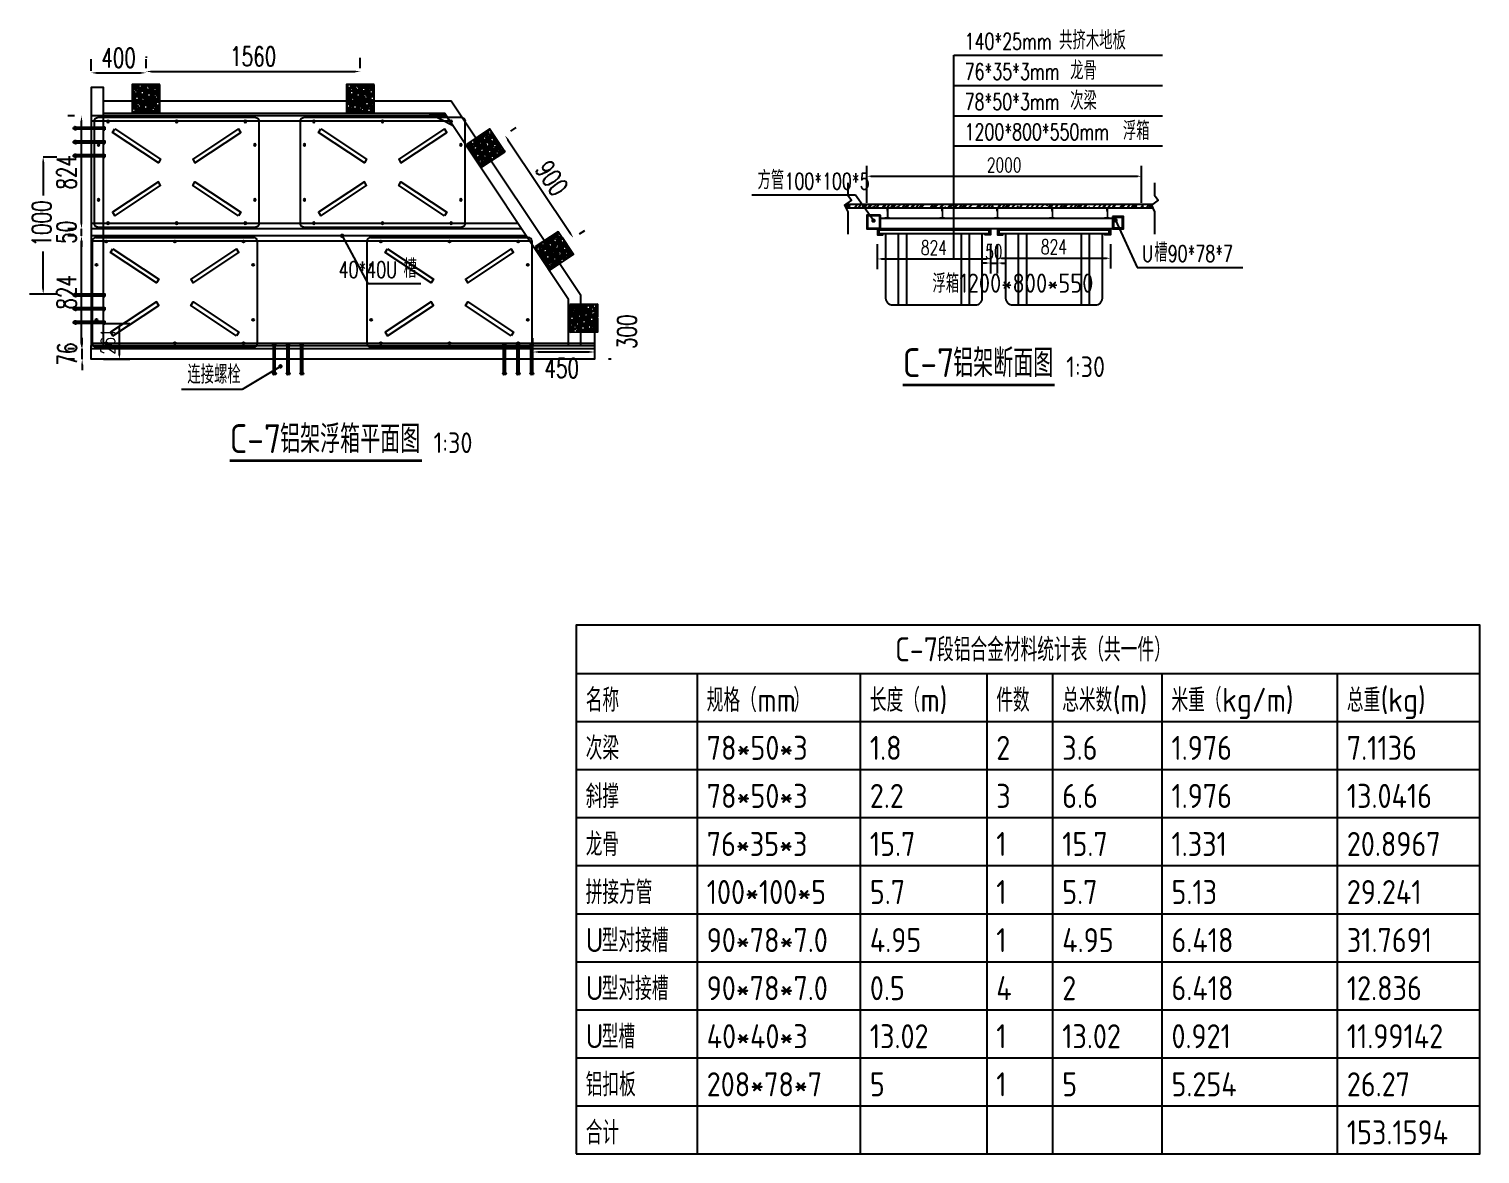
# Model space of a CAD drawing. Extents: x -89702 to 926017, y -610001 to -56924.
# Drawn here: x 43207 to 53773, y -532693 to -524501 of the extents above; entities that cross this region are included whole.
import ezdxf

# ---------------------------------------------------------------- set-up
doc = ezdxf.new("R2010")
doc.units = 0
doc.header["$LTSCALE"] = 10
doc.header["$MEASUREMENT"] = 0
for name, color, linetype in [('BJ02', 2, 'Continuous'), ('DIM_LEAD', 3, 'Continuous'), ('DIM_SYMB', 3, 'Continuous'), ('PUB_TAB', 7, 'Continuous'), ('PUB_TEXT', 7, 'Continuous'), ('W-FLOAT_BOWL浮筒', 253, 'Continuous'), ('W-STEEL_FRAME钢架', 3, 'Continuous'), ('W-STEEL_KEEL钢龙骨', 5, 'Continuous'), ('W-WOOD_FLOOR木地板', 30, 'Continuous'), ('浮箱U槽', 5, 'Continuous'), ('结构', 1, 'Continuous'), ('螺栓孔位', 2, 'Continuous'), ('铝合金', 7, 'Continuous')]:
    doc.layers.add(name, color=color, linetype=linetype)
doc.styles.add('_TCH_DIM', font='SIMPLEX', dxfattribs={"bigfont": 'GBCBIG'})
doc.styles.get("Standard").update_dxf_attribs({"font": 'gbenor.shx', "bigfont": 'gbcbig.shx'})
doc.styles.add('STANDARD_T3', font='simplex.shx', dxfattribs={"width": 0.7, "bigfont": 'gbcbig.shx'})
doc.dimstyles.new('W&&30', dxfattribs={"dimtxt": 105, "dimasz": 30, "dimexe": 75, "dimexo": 90, "dimgap": 30, "dimtad": 1, "dimdec": 0, "dimzin": 0, "dimdsep": 46, "dimtxsty": 'STANDARD_T3', "dimcen": 0.09, "dimclrd": 1, "dimclre": 1, "dimclrt": 7, "dimazin": 2, "dimtfac": 1, "dimtdec": 0, "dimtix": 1, "dimtmove": 2, "dimatfit": 3, "dimfxl": 0, "dimtolj": 1, "dimtzin": 0, "dimarcsym": 0})
doc.dimstyles.new('W&&40', dxfattribs={"dimtxt": 140, "dimasz": 40, "dimexe": 100, "dimexo": 120, "dimgap": 40, "dimtad": 1, "dimdec": 0, "dimzin": 0, "dimdsep": 46, "dimtxsty": 'STANDARD_T3', "dimcen": 0.09, "dimclrd": 1, "dimclre": 1, "dimclrt": 7, "dimazin": 2, "dimtfac": 1, "dimtdec": 0, "dimtix": 1, "dimtmove": 2, "dimatfit": 3, "dimfxl": 0, "dimtolj": 1, "dimtzin": 0, "dimarcsym": 0})

# ---------------------------------------------------------------- blocks, each defined once
blk = doc.blocks.new('$matou$00000145')
at = {"layer": 'W-FLOAT_BOWL浮筒'}
for p, q in [((-600, -375), (-600, 375)), ((-575, 400), (575, 400)), ((600, 375), (600, -375)), ((575, -400), (-575, -400))]:
    blk.add_line(p, q, dxfattribs=at)
at = {"layer": 'W-FLOAT_BOWL浮筒', "color": 3}
for p, q in [((-507, 370), (-493, 370)), ((-500, 377), (-500, 363)), ((-7, 370), (7, 370)), ((0, 377), (0, 363)), ((493, 370), (507, 370)), ((500, 377), (500, 363)), ((-577, 200), (-563, 200)), ((-570, 207), (-570, 193)), ((563, 200), (577, 200)), ((570, 207), (570, 193)), ((-577, -200), (-563, -200)), ((-570, -193), (-570, -207)), ((563, -200), (577, -200)), ((570, -193), (570, -207)), ((-507, -370), (-493, -370)), ((-500, -377), (-500, -363)), ((-7, -370), (7, -370)), ((0, -377), (0, -363)), ((493, -370), (507, -370)), ((500, -377), (500, -363))]:
    blk.add_line(p, q, dxfattribs=at)
at = {"layer": 'W-FLOAT_BOWL浮筒', "ltscale": 100}
for points in [[(-450, 316), (-117, 95), (-133, 70), (-467, 291)], [(450, 316), (117, 95), (133, 70), (467, 291)], [(-450, -316), (-117, -95), (-133, -70), (-467, -291)], [(450, -316), (117, -95), (133, -70), (467, -291)]]:
    blk.add_lwpolyline(points, close=True, dxfattribs=at)
at = {"layer": 'W-FLOAT_BOWL浮筒'}
for centre in [(-500, 370), (0, 370), (500, 370), (-570, 200), (570, 200), (-570, -200), (570, -200), (-500, -370), (0, -370), (500, -370)]:
    blk.add_circle(centre, 7, dxfattribs=at)
for centre, start, end in [((-575, 375), 90, 180), ((575, 375), 0, 90), ((-575, -375), 180, 270), ((575, -375), 270, 0)]:
    blk.add_arc(centre, 25, start, end, dxfattribs=at)
blk = doc.blocks.new('浮箱')
at = {"layer": 'W-FLOAT_BOWL浮筒', "rotation": 270}
blk.add_blockref('$matou$00000145', (0, 0), dxfattribs=at)
blk = doc.blocks.new('*U136')
at = {"layer": 'W-FLOAT_BOWL浮筒'}
blk.add_blockref('浮箱', (0, 0), dxfattribs=at)
blk = doc.blocks.new('*U137')
at = {"layer": 'W-FLOAT_BOWL浮筒', "color": 0, "linetype": 'ByBlock', "lineweight": -2, "transparency": 16777216}
for p in [(0, 2000), (0, 0)]:
    blk.add_blockref('*U136', p, dxfattribs=at)
blk = doc.blocks.new('*U138')
at = {"layer": 'W-FLOAT_BOWL浮筒'}
blk.add_blockref('浮箱', (0, 0), dxfattribs=at)
blk = doc.blocks.new('*U139')
at = {"layer": 'W-FLOAT_BOWL浮筒', "color": 0, "linetype": 'ByBlock', "lineweight": -2, "transparency": 16777216}
for p in [(0, 1500), (0, 0)]:
    blk.add_blockref('*U138', p, dxfattribs=at)
blk = doc.blocks.new('01')
h = blk.add_hatch()
h.set_pattern_fill('HOUND', color=77, scale=5)
h.set_pattern_definition([(0, (0, 0), (31.75, 7.9375), [127, -63.5]), (90, (0, 0), (-7.9375, -31.75), [127, -63.5])])
h.paths.add_polyline_path([(50227, 12928), (50227, 12728), (50427, 12728), (50427, 12928)])
h.paths.add_polyline_path([(50382, 12893, -1), (50402, 12893, -1)], flags=16)
h.paths.add_polyline_path([(50252, 12893, -1), (50272, 12893, -1)], flags=16)
h.paths.add_polyline_path([(50402, 12763, -1), (50382, 12763, -1)], flags=16)
h.paths.add_polyline_path([(50272, 12763, -1), (50252, 12763, -1)], flags=16)
at = {"color": 251}
blk.add_lwpolyline([(50227, 12928), (50427, 12928), (50427, 12728), (50227, 12728)], close=True, dxfattribs=at)
at = {"color": 6}
for centre in [(50262, 12893), (50392, 12893), (50262, 12763), (50392, 12763)]:
    blk.add_circle(centre, 10, dxfattribs=at)
blk = doc.blocks.new('*D370')
at = {"layer": 'Defpoints', "color": 0, "transparency": 16777216}
for p in [(43594, -526830), (43659, -526830), (43659, -526906)]:
    blk.add_point(p, dxfattribs=at)
at = {"layer": '浮箱U槽', "color": 1, "lineweight": -2, "transparency": 16777216}
for p, q in [((43594, -526790), (43594, -526750)), ((43539, -526830), (43494, -526830)), ((43539, -526906), (43494, -526906)), ((43594, -526906), (43594, -526830)), ((43594, -526946), (43594, -526986))]:
    blk.add_line(p, q, dxfattribs=at)
at = {"layer": '浮箱U槽', "color": 1, "transparency": 16777216}
for points in [[(43587, -526790), (43600, -526790), (43594, -526830)], [(43587, -526946), (43600, -526946), (43594, -526906)]]:
    blk.add_solid(points, dxfattribs=at)
at = {"layer": '浮箱U槽', "color": 7, "transparency": 16777216, "insert": (43484, -526868), "char_height": 140, "attachment_point": 5, "rotation": 90, "style": 'STANDARD_T3'}
blk.add_mtext('\\A1;76', dxfattribs=at)
blk = doc.blocks.new('*D371')
at = {"layer": 'Defpoints', "color": 0, "transparency": 16777216}
for p in [(43589, -526006), (43659, -526006), (43659, -526830)]:
    blk.add_point(p, dxfattribs=at)
at = {"layer": '浮箱U槽', "color": 1, "lineweight": -2, "transparency": 16777216}
for p, q in [((43539, -526006), (43489, -526006)), ((43589, -526790), (43589, -526046)), ((43539, -526830), (43489, -526830))]:
    blk.add_line(p, q, dxfattribs=at)
at = {"layer": '浮箱U槽', "color": 1, "transparency": 16777216}
for points in [[(43582, -526046), (43595, -526046), (43589, -526006)], [(43582, -526790), (43595, -526790), (43589, -526830)]]:
    blk.add_solid(points, dxfattribs=at)
at = {"layer": '浮箱U槽', "color": 7, "transparency": 16777216, "insert": (43479, -526418), "char_height": 140, "attachment_point": 5, "rotation": 90, "style": 'STANDARD_T3'}
blk.add_mtext('\\A1;824', dxfattribs=at)
blk = doc.blocks.new('*D372')
at = {"layer": 'Defpoints', "color": 0, "transparency": 16777216}
for p in [(43589, -525956), (43659, -525956), (43659, -526006)]:
    blk.add_point(p, dxfattribs=at)
at = {"layer": '浮箱U槽', "color": 1, "lineweight": -2, "transparency": 16777216}
for p, q in [((43539, -525956), (43489, -525956)), ((43589, -525916), (43589, -525876)), ((43589, -526006), (43589, -525956)), ((43539, -526006), (43489, -526006)), ((43589, -526046), (43589, -526086))]:
    blk.add_line(p, q, dxfattribs=at)
at = {"layer": '浮箱U槽', "color": 1, "transparency": 16777216}
for points in [[(43582, -525916), (43595, -525916), (43589, -525956)], [(43582, -526046), (43595, -526046), (43589, -526006)]]:
    blk.add_solid(points, dxfattribs=at)
at = {"layer": '浮箱U槽', "color": 7, "transparency": 16777216, "insert": (43479, -525981), "char_height": 140, "attachment_point": 5, "rotation": 90, "style": 'STANDARD_T3'}
blk.add_mtext('\\A1;50', dxfattribs=at)
blk = doc.blocks.new('*D373')
at = {"layer": 'Defpoints', "color": 0, "transparency": 16777216}
for p in [(43589, -525132), (43659, -525132), (43659, -525956)]:
    blk.add_point(p, dxfattribs=at)
at = {"layer": '浮箱U槽', "color": 1, "lineweight": -2, "transparency": 16777216}
for p, q in [((43539, -525132), (43489, -525132)), ((43589, -525916), (43589, -525172)), ((43539, -525956), (43489, -525956))]:
    blk.add_line(p, q, dxfattribs=at)
at = {"layer": '浮箱U槽', "color": 1, "transparency": 16777216}
for points in [[(43582, -525172), (43595, -525172), (43589, -525132)], [(43582, -525916), (43595, -525916), (43589, -525956)]]:
    blk.add_solid(points, dxfattribs=at)
at = {"layer": '浮箱U槽', "color": 7, "transparency": 16777216, "insert": (43479, -525544), "char_height": 140, "attachment_point": 5, "rotation": 90, "style": 'STANDARD_T3'}
blk.add_mtext('\\A1;824', dxfattribs=at)
blk = doc.blocks.new('*D374')
at = {"layer": 'Defpoints', "color": 0, "transparency": 16777216}
for p in [(44059, -524820), (44059, -524906), (43659, -524926)]:
    blk.add_point(p, dxfattribs=at)
at = {"layer": '浮箱U槽', "color": 1, "lineweight": -2, "transparency": 16777216}
for p, q in [((43659, -524806), (43659, -524720)), ((44059, -524786), (44059, -524720)), ((43699, -524820), (44019, -524820))]:
    blk.add_line(p, q, dxfattribs=at)
at = {"layer": '浮箱U槽', "color": 1, "transparency": 16777216}
for points in [[(43699, -524814), (43699, -524827), (43659, -524820)], [(44019, -524814), (44019, -524827), (44059, -524820)]]:
    blk.add_solid(points, dxfattribs=at)
at = {"layer": '浮箱U槽', "color": 7, "transparency": 16777216, "insert": (43859, -524710), "char_height": 140, "attachment_point": 5, "style": 'STANDARD_T3'}
blk.add_mtext('\\A1;400', dxfattribs=at)
blk = doc.blocks.new('*D375')
at = {"layer": 'Defpoints', "color": 0, "transparency": 16777216}
for p in [(44059, -524820), (45619, -524810), (45619, -524906)]:
    blk.add_point(p, dxfattribs=at)
at = {"layer": '浮箱U槽', "color": 1, "lineweight": -2, "transparency": 16777216}
for p, q in [((44059, -524700), (44059, -524710)), ((45619, -524786), (45619, -524710)), ((44099, -524810), (45579, -524810))]:
    blk.add_line(p, q, dxfattribs=at)
at = {"layer": '浮箱U槽', "color": 1, "transparency": 16777216}
for points in [[(44099, -524804), (44099, -524817), (44059, -524810)], [(45579, -524804), (45579, -524817), (45619, -524810)]]:
    blk.add_solid(points, dxfattribs=at)
at = {"layer": '浮箱U槽', "color": 7, "transparency": 16777216, "insert": (44839, -524700), "char_height": 140, "attachment_point": 5, "style": 'STANDARD_T3'}
blk.add_mtext('\\A1;1560', dxfattribs=at)
blk = doc.blocks.new('*D376')
at = {"layer": 'Defpoints', "color": 0, "transparency": 16777216}
for p in [(46616, -525311), (47115, -526060), (47171, -526023)]:
    blk.add_point(p, dxfattribs=at)
at = {"layer": '浮箱U槽', "color": 1, "lineweight": -2, "transparency": 16777216}
for p, q in [((46716, -525245), (46755, -525219)), ((46694, -525307), (47149, -525989)), ((47215, -525993), (47254, -525967))]:
    blk.add_line(p, q, dxfattribs=at)
at = {"layer": '浮箱U槽', "color": 1, "transparency": 16777216}
for points in [[(46700, -525304), (46689, -525311), (46672, -525274)], [(47154, -525986), (47143, -525993), (47171, -526023)]]:
    blk.add_solid(points, dxfattribs=at)
at = {"layer": '浮箱U槽', "color": 7, "transparency": 16777216, "insert": (47013, -525587), "char_height": 140, "attachment_point": 5, "rotation": 303.688, "style": 'STANDARD_T3'}
blk.add_mtext('\\A1;900', dxfattribs=at)
blk = doc.blocks.new('*D377')
at = {"layer": 'Defpoints', "color": 0, "transparency": 16777216}
for p in [(47326, -526606), (47347, -526606), (47325, -526906)]:
    blk.add_point(p, dxfattribs=at)
at = {"layer": '浮箱U槽', "color": 1, "lineweight": -2, "transparency": 16777216}
for p, q in [((47227, -526606), (47226, -526606)), ((47326, -526866), (47326, -526646)), ((47445, -526906), (47426, -526906))]:
    blk.add_line(p, q, dxfattribs=at)
at = {"layer": '浮箱U槽', "color": 1, "transparency": 16777216}
for points in [[(47319, -526646), (47332, -526646), (47326, -526606)], [(47319, -526866), (47332, -526866), (47326, -526906)]]:
    blk.add_solid(points, dxfattribs=at)
at = {"layer": '浮箱U槽', "color": 7, "transparency": 16777216, "insert": (47561, -526705), "char_height": 140, "attachment_point": 5, "rotation": 90, "style": 'STANDARD_T3'}
blk.add_mtext('\\A1;300', dxfattribs=at)
blk = doc.blocks.new('1')
at = {"color": 1}
for p, q in [((-1521936, 1214346), (-1521934, 1214347)), ((-1521919, 1214347), (-1521916, 1214346))]:
    blk.add_line(p, q, dxfattribs=at)
at = {"lineweight": -3}
for p, q in [((-1521936, 1214341), (-1521936, 1214346)), ((-1521936, 1214346), (-1521916, 1214346)), ((-1521934, 1214347), (-1521932, 1214347)), ((-1521933, 1214352), (-1521931, 1214355)), ((-1521933, 1214136), (-1521933, 1214352)), ((-1521919, 1214352), (-1521933, 1214352)), ((-1521932, 1214347), (-1521919, 1214347)), ((-1521932, 1214346), (-1521932, 1214341)), ((-1521921, 1214355), (-1521931, 1214355)), ((-1521919, 1214352), (-1521921, 1214355)), ((-1521919, 1214347), (-1521921, 1214347)), ((-1521921, 1214346), (-1521921, 1214341)), ((-1521919, 1214136), (-1521919, 1214352)), ((-1521916, 1214341), (-1521916, 1214346)), ((-1521938, 1214338), (-1521935, 1214338)), ((-1521938, 1214336), (-1521931, 1214336)), ((-1521938, 1214336), (-1521914, 1214336)), ((-1521935, 1214341), (-1521936, 1214341)), ((-1521917, 1214341), (-1521916, 1214341)), ((-1521914, 1214338), (-1521917, 1214338)), ((-1521938, 1214136), (-1521931, 1214136)), ((-1521938, 1214136), (-1521914, 1214136)), ((-1521938, 1214134), (-1521935, 1214134)), ((-1521914, 1214134), (-1521917, 1214134)), ((-1521935, 1214131), (-1521936, 1214131)), ((-1521936, 1214131), (-1521936, 1214126)), ((-1521936, 1214126), (-1521916, 1214126)), ((-1521934, 1214125), (-1521932, 1214125)), ((-1521932, 1214126), (-1521932, 1214131)), ((-1521932, 1214125), (-1521919, 1214125)), ((-1521921, 1214126), (-1521921, 1214131)), ((-1521919, 1214125), (-1521921, 1214125)), ((-1521917, 1214131), (-1521916, 1214131)), ((-1521916, 1214131), (-1521916, 1214126))]:
    blk.add_line(p, q, dxfattribs=at)
at = {"color": 6, "lineweight": -3}
for p, q in [((-1521931, 1214136), (-1521931, 1214355)), ((-1521921, 1214136), (-1521921, 1214355))]:
    blk.add_line(p, q, dxfattribs=at)
at = {"lineweight": -3}
for points in [[(-1521933, 1214336), (-1521938, 1214336), (-1521938, 1214338), (-1521914, 1214338), (-1521914, 1214336), (-1521919, 1214336)], [(-1521935, 1214338), (-1521935, 1214341), (-1521917, 1214341), (-1521917, 1214338)], [(-1521933, 1214136), (-1521938, 1214136), (-1521938, 1214134), (-1521914, 1214134), (-1521914, 1214136), (-1521919, 1214136)], [(-1521935, 1214134), (-1521935, 1214131), (-1521917, 1214131), (-1521917, 1214134)]]:
    blk.add_lwpolyline(points, dxfattribs=at)
for centre, radius, start, end in [((-1521934, 1214129), 3.22, 223.6028, 316.3972), ((-1521926, 1214140), 14.7, 248.7607, 291.2393), ((-1521919, 1214129), 3.22, 223.6028, 316.3972)]:
    blk.add_arc(centre, radius, start, end, dxfattribs=at)
blk = doc.blocks.new('螺栓孔位')
at = {"layer": '螺栓孔位', "color": 1, "rotation": 270}
for p in [(-1214244, -1521833), (-1214244, -1521933), (-1214244, -1522033)]:
    blk.add_blockref('1', p, dxfattribs=at)
blk = doc.blocks.new('*D384')
at = {"layer": 'Defpoints', "color": 0, "transparency": 16777216}
for p in [(46875, -526853), (46875, -526906), (47326, -526906)]:
    blk.add_point(p, dxfattribs=at)
at = {"layer": '浮箱U槽', "color": 1, "lineweight": -2, "transparency": 16777216}
for p, q in [((46875, -526786), (46875, -526753)), ((47326, -526786), (47326, -526753)), ((47286, -526853), (46915, -526853))]:
    blk.add_line(p, q, dxfattribs=at)
at = {"layer": '浮箱U槽', "color": 1, "transparency": 16777216}
for points in [[(46915, -526846), (46915, -526859), (46875, -526853)], [(47286, -526846), (47286, -526859), (47326, -526853)]]:
    blk.add_solid(points, dxfattribs=at)
at = {"layer": '浮箱U槽', "color": 7, "transparency": 16777216, "insert": (47086, -526970), "char_height": 140, "attachment_point": 5, "style": 'STANDARD_T3'}
blk.add_mtext('\\A1;450', dxfattribs=at)
blk = doc.blocks.new('*D398')
at = {"layer": 'Defpoints', "color": 0, "transparency": 16777216}
for p in [(43310, -525431), (43310, -525431), (43648, -526431)]:
    blk.add_point(p, dxfattribs=at)
at = {"layer": '浮箱U槽', "color": 1, "lineweight": -2, "transparency": 16777216}
for p, q in [((43310, -525431), (43410, -525431)), ((43310, -525471), (43310, -525714)), ((43310, -526391), (43310, -526120)), ((43410, -526431), (43210, -526431))]:
    blk.add_line(p, q, dxfattribs=at)
at = {"layer": '浮箱U槽', "color": 1, "transparency": 16777216}
for points in [[(43303, -525471), (43317, -525471), (43310, -525431)], [(43303, -526391), (43317, -526391), (43310, -526431)]]:
    blk.add_solid(points, dxfattribs=at)
at = {"layer": '浮箱U槽', "color": 7, "transparency": 16777216, "insert": (43299, -525917), "char_height": 140, "attachment_point": 5, "rotation": 90, "style": 'STANDARD_T3'}
blk.add_mtext('\\A1;1000', dxfattribs=at)
blk = doc.blocks.new('*D399')
at = {"layer": 'Defpoints', "color": 0, "transparency": 16777216}
for p in [(43659, -526645), (43865, -526645), (43659, -526906)]:
    blk.add_point(p, dxfattribs=at)
at = {"layer": '浮箱U槽', "color": 1, "lineweight": -2, "transparency": 16777216}
for p, q in [((43749, -526645), (43940, -526645)), ((43865, -526876), (43865, -526675)), ((43749, -526906), (43940, -526906))]:
    blk.add_line(p, q, dxfattribs=at)
at = {"layer": '浮箱U槽', "color": 1, "transparency": 16777216}
for points in [[(43860, -526675), (43870, -526675), (43865, -526645)], [(43860, -526876), (43870, -526876), (43865, -526906)]]:
    blk.add_solid(points, dxfattribs=at)
at = {"layer": '浮箱U槽', "color": 7, "transparency": 16777216, "insert": (43782, -526776), "char_height": 105, "attachment_point": 5, "rotation": 90, "style": 'STANDARD_T3'}
blk.add_mtext('\\A1;261', dxfattribs=at)
blk = doc.blocks.new('*D771')
at = {"layer": 'Defpoints', "color": 0, "transparency": 16777216}
for p in [(49384, -525978), (50208, -525978), (50208, -526175)]:
    blk.add_point(p, dxfattribs=at)
at = {"layer": 'W-STEEL_FRAME钢架', "color": 1, "lineweight": -2, "transparency": 16777216}
for p, q in [((49384, -526068), (49384, -526250)), ((50208, -526068), (50208, -526250)), ((49414, -526175), (50178, -526175))]:
    blk.add_line(p, q, dxfattribs=at)
at = {"layer": 'W-STEEL_FRAME钢架', "color": 1, "transparency": 16777216}
for points in [[(49414, -526170), (49414, -526180), (49384, -526175)], [(50178, -526170), (50178, -526180), (50208, -526175)]]:
    blk.add_solid(points, dxfattribs=at)
at = {"layer": 'W-STEEL_FRAME钢架', "color": 7, "transparency": 16777216, "insert": (49796, -526093), "char_height": 105, "attachment_point": 5, "style": 'STANDARD_T3'}
blk.add_mtext('\\A1;824', dxfattribs=at)
blk = doc.blocks.new('*D772')
at = {"layer": 'Defpoints', "color": 0, "transparency": 16777216}
for p in [(50258, -525978), (51082, -525978), (51082, -526170)]:
    blk.add_point(p, dxfattribs=at)
at = {"layer": 'W-STEEL_FRAME钢架', "color": 1, "lineweight": -2, "transparency": 16777216}
for p, q in [((50258, -526068), (50258, -526245)), ((51082, -526068), (51082, -526245)), ((50288, -526170), (51052, -526170))]:
    blk.add_line(p, q, dxfattribs=at)
at = {"layer": 'W-STEEL_FRAME钢架', "color": 1, "transparency": 16777216}
for points in [[(50288, -526165), (50288, -526175), (50258, -526170)], [(51052, -526165), (51052, -526175), (51082, -526170)]]:
    blk.add_solid(points, dxfattribs=at)
at = {"layer": 'W-STEEL_FRAME钢架', "color": 7, "transparency": 16777216, "insert": (50670, -526087), "char_height": 105, "attachment_point": 5, "style": 'STANDARD_T3'}
blk.add_mtext('\\A1;824', dxfattribs=at)
blk = doc.blocks.new('*D773')
at = {"layer": 'Defpoints', "color": 0, "transparency": 16777216}
for p in [(51308, -525573), (49308, -525856), (51308, -525856)]:
    blk.add_point(p, dxfattribs=at)
at = {"layer": 'W-STEEL_FRAME钢架', "color": 1, "lineweight": -2, "transparency": 16777216}
for p, q in [((49308, -525766), (49308, -525498)), ((51308, -525766), (51308, -525498)), ((49338, -525573), (51278, -525573))]:
    blk.add_line(p, q, dxfattribs=at)
at = {"layer": 'W-STEEL_FRAME钢架', "color": 1, "transparency": 16777216}
for points in [[(49338, -525568), (49338, -525578), (49308, -525573)], [(51278, -525568), (51278, -525578), (51308, -525573)]]:
    blk.add_solid(points, dxfattribs=at)
at = {"layer": 'W-STEEL_FRAME钢架', "color": 7, "transparency": 16777216, "insert": (50308, -525491), "char_height": 105, "attachment_point": 5, "style": 'STANDARD_T3'}
blk.add_mtext('\\A1;2000', dxfattribs=at)
blk = doc.blocks.new('*D774')
at = {"layer": 'Defpoints', "color": 0, "transparency": 16777216}
for p in [(50208, -525999), (50258, -525999), (50258, -526205)]:
    blk.add_point(p, dxfattribs=at)
at = {"layer": 'W-STEEL_FRAME钢架', "color": 1, "lineweight": -2, "transparency": 16777216}
for p, q in [((50208, -526089), (50208, -526280)), ((50258, -526089), (50258, -526280)), ((50178, -526205), (50148, -526205)), ((50208, -526205), (50258, -526205)), ((50288, -526205), (50318, -526205))]:
    blk.add_line(p, q, dxfattribs=at)
at = {"layer": 'W-STEEL_FRAME钢架', "color": 1, "transparency": 16777216}
for points in [[(50178, -526200), (50178, -526210), (50208, -526205)], [(50288, -526200), (50288, -526210), (50258, -526205)]]:
    blk.add_solid(points, dxfattribs=at)
at = {"layer": 'W-STEEL_FRAME钢架', "color": 7, "transparency": 16777216, "insert": (50233, -526123), "char_height": 105, "attachment_point": 5, "style": 'STANDARD_T3'}
blk.add_mtext('\\A1;50', dxfattribs=at)
blk = doc.blocks.new('800')
at = {"color": 5, "lineweight": -3}
for p, q in [((-460, 520), (-460, 0)), ((-400, 520), (-400, 0)), ((0, 0), (0, 520)), ((60, 0), (60, 520))]:
    blk.add_line(p, q, dxfattribs=at)
at = {"color": 5}
blk.add_lwpolyline([(200, 550), (200, 520), (150, 520), (-550, 520), (-600, 520), (-600, 550)], close=True, dxfattribs=at)
at = {"color": 5, "lineweight": -3}
blk.add_lwpolyline([(150, 520), (150, 50, -0.414214), (100, 0), (-500, 0, -0.414214), (-550, 50), (-550, 520)], format="xyb", dxfattribs=at)
blk = doc.blocks.new('$matou$00000085')
at = {"color": 0, "lineweight": 5}
for p, q in [((-17, 36, 0), (-17, 37, 0)), ((-4, 34, 0), (-4, 35, 0)), ((-1, 13, 0), (-3, 13, 0))]:
    blk.add_line(p, q, dxfattribs=at)
at = {"color": 0, "lineweight": 0, "ltscale": 0.5}
blk.add_arc((-2, 17, 0), 4.07, 274.7282, 349.8472, dxfattribs=at)
at = {"layer": '结构', "color": 0, "linetype": 'ByBlock', "lineweight": 0, "ltscale": 0.5}
for p, q in [((-7, 38, 0), (-16, 38, 0)), ((-16, 35, 0), (-8, 35, 0)), ((-7, -34, 0), (-7, 34, 0)), ((-5, 33, 0), (-4, 34, 0)), ((-4, 33, 0), (-5, 33, 0)), ((-5, 31, 0), (-4, 32, 0)), ((-4, 31, 0), (-5, 31, 0)), ((-5, 31, 0), (-4, 31, 0)), ((-4, 31, 0), (-5, 31, 0)), ((-5, 29, 0), (-4, 29, 0)), ((-4, 29, 0), (-5, 29, 0)), ((-5, 27, 0), (-4, 27, 0)), ((-4, 27, 0), (-5, 27, 0)), ((-4, 26, 0), (-5, 25, 0)), ((-5, 25, 0), (-4, 25, 0)), ((-5, 24, 0), (-4, 23, 0)), ((-4, 24, 0), (-5, 24, 0)), ((-5, 22, 0), (-4, 22, 0)), ((-4, 22, 0), (-5, 22, 0)), ((-5, 20, 0), (-4, 20, 0)), ((-4, 20, 0), (-5, 20, 0)), ((-4, 32, 0), (-4, 33, 0)), ((-4, 31, 0), (-4, 29, 0)), ((-4, 31, 0), (-4, 31, 0)), ((-4, 29, 0), (-4, 27, 0)), ((-4, 27, 0), (-4, 26, 0)), ((-4, 25, 0), (-4, 24, 0)), ((-4, 23, 0), (-4, 22, 0)), ((-4, 22, 0), (-4, 20, 0)), ((-4, 20, 0), (-4, 19, 0)), ((-4, -34, 0), (-4, 12, 0)), ((-1, 34, 0), (-1, 35, 0)), ((0, 33, 0), (-1, 34, 0)), ((-1, 33, 0), (0, 33, 0)), ((-1, 32, 0), (-1, 33, 0)), ((0, 31, 0), (-1, 32, 0)), ((-1, 31, 0), (0, 31, 0)), ((-1, 30, 0), (-1, 31, 0)), ((0, 30, 0), (-1, 30, 0)), ((-1, 29, 0), (0, 30, 0)), ((-1, 28, 0), (-1, 29, 0)), ((0, 28, 0), (-1, 28, 0)), ((-1, 28, 0), (0, 28, 0)), ((-1, 26, 0), (-1, 28, 0)), ((0, 26, 0), (-1, 26, 0)), ((-1, 26, 0), (0, 26, 0)), ((-1, 25, 0), (-1, 26, 0)), ((0, 24, 0), (-1, 25, 0)), ((-1, 24, 0), (0, 24, 0)), ((-1, 23, 0), (-1, 24, 0)), ((0, 22, 0), (-1, 23, 0)), ((-1, 22, 0), (0, 22, 0)), ((-1, 22, 0), (-1, 22, 0)), ((-1, 21, 0), (-1, 22, 0)), ((0, 21, 0), (-1, 21, 0)), ((-1, 20, 0), (0, 21, 0)), ((-1, 19, 0), (-1, 20, 0)), ((2, 38, 0), (16, 38, 0)), ((3, 34, 0), (3, 17, 0)), ((16, 35, 0), (4, 35, 0)), ((17, 37, 0), (17, 36, 0)), ((-17, -35, 0), (-8, -35, 0)), ((-17, -38, 0), (-17, -36, 0)), ((17, -38, 0), (-17, -38, 0)), ((-3, -35, 0), (17, -35, 0)), ((17, -36, 0), (17, -38, 0))]:
    blk.add_line(p, q, dxfattribs=at)
for centre, radius, start, end in [((-16, 37, 0), 1, 90, 180), ((-16, 36, 0), 1, 180, 270), ((-8, 34, 0), 1, 0, 90), ((-7, 35, 0), 3, 0, 90.0017), ((-2, 19, 0), 1.75, 180, 0), ((-3, 12, 0), 1, 90, 180), ((2, 35, 0), 3, 89.9983, 180), ((4, 34, 0), 1, 90, 180), ((16, 37, 0), 1, 0, 90), ((16, 36, 0), 1, 270, 360), ((-17, -36, 0), 0.5, 90, 180), ((-17, -38, 0), 0.5, 180, 270), ((-8, -34, 0), 1, 270, 0), ((-3, -34, 0), 1, 180, 270), ((17, -36, 0), 0.5, 0, 90), ((17, -38, 0), 0.5, 270, 0)]:
    blk.add_arc(centre, radius, start, end, dxfattribs=at)

msp = doc.modelspace()

# ---------------------------------------------------------------- hatches: boundary and pattern name
at = {"layer": 'W-WOOD_FLOOR木地板', "true_color": 0xcd6928}
h = msp.add_hatch(dxfattribs=at)
h.set_pattern_fill('木材', color=32, scale=10)
h.set_pattern_definition([(50, (-394396.28, -350112.89), (25.923532, 93.1234154), [600, -80, 200, -40]), (50, (-394343.08, -350092.89), (-66.465069, 3.554523), [120, -13.2, 240, -30]), (50, (-394376.28, -350078.89), (113.1698317, 176.5639521), [320, -56, 160, -40])])
edge = h.paths.add_edge_path()
edge.add_line((49150.2, -525779.1), (49144.2, -525783.4))
edge.add_line((49144.2, -525783.4), (49154.2, -525803.1))
edge.add_line((49154.2, -525803.1), (49381.7, -525803.1))
edge.add_line((49381.7, -525803.1), (49381.7, -525801.7))
edge.add_line((49381.7, -525801.7), (49397, -525801.7))
edge.add_arc((49397, -525804.7), 3, 31.86817, 90.00167, ccw=False)
edge.add_line((49399.5, -525803.1), (49403.9, -525803.1))
edge.add_arc((49406.5, -525804.7), 3, 90.00167, 148.13183, ccw=False)
edge.add_line((49406.5, -525801.7), (49416.7, -525801.7))
edge.add_line((49416.7, -525801.7), (49416.7, -525803.1))
edge.add_line((49416.7, -525803.1), (49781.7, -525803.1))
edge.add_line((49781.7, -525803.1), (49781.7, -525801.7))
edge.add_line((49781.7, -525801.7), (49797, -525801.7))
edge.add_arc((49797, -525804.7), 3, 31.86817, 90.00167, ccw=False)
edge.add_line((49799.5, -525803.1), (49803.9, -525803.1))
edge.add_arc((49806.5, -525804.7), 3, 90.00167, 148.13183, ccw=False)
edge.add_line((49806.5, -525801.7), (49816.7, -525801.7))
edge.add_line((49816.7, -525801.7), (49816.7, -525803.1))
edge.add_line((49816.7, -525803.1), (50181.7, -525803.1))
edge.add_line((50181.7, -525803.1), (50181.7, -525801.7))
edge.add_line((50181.7, -525801.7), (50197, -525801.7))
edge.add_arc((50197, -525804.7), 3, 31.86817, 90.00167, ccw=False)
edge.add_line((50199.5, -525803.1), (50203.9, -525803.1))
edge.add_arc((50206.5, -525804.7), 3, 90.00167, 148.13183, ccw=False)
edge.add_line((50206.5, -525801.7), (50216.7, -525801.7))
edge.add_line((50216.7, -525801.7), (50216.7, -525803.1))
edge.add_line((50216.7, -525803.1), (50581.7, -525803.1))
edge.add_line((50581.7, -525803.1), (50581.7, -525801.7))
edge.add_line((50581.7, -525801.7), (50597, -525801.7))
edge.add_arc((50597, -525804.7), 3, 31.86817, 90.00167, ccw=False)
edge.add_line((50599.5, -525803.1), (50603.9, -525803.1))
edge.add_arc((50606.5, -525804.7), 3, 90.00167, 148.13183, ccw=False)
edge.add_line((50606.5, -525801.7), (50616.7, -525801.7))
edge.add_line((50616.7, -525801.7), (50616.7, -525803.1))
edge.add_line((50616.7, -525803.1), (50981.7, -525803.1))
edge.add_line((50981.7, -525803.1), (50981.7, -525801.7))
edge.add_line((50981.7, -525801.7), (50997, -525801.7))
edge.add_arc((50997, -525804.7), 3, 31.86817, 90.00167, ccw=False)
edge.add_line((50999.5, -525803.1), (51003.9, -525803.1))
edge.add_arc((51006.5, -525804.7), 3, 90.00167, 148.13183, ccw=False)
edge.add_line((51006.5, -525801.7), (51016.7, -525801.7))
edge.add_line((51016.7, -525801.7), (51016.7, -525803.1))
edge.add_line((51016.7, -525803.1), (51383.5, -525803.1))
edge.add_line((51383.5, -525803.1), (51383.5, -525779.1))
edge.add_line((51383.5, -525779.1), (49150.2, -525779.1))

# ---------------------------------------------------------------- linework, layer by layer
at = {"color": 1}
for p, q in [((46120.1, -525116.2), (46230.4, -525116.2)), ((46291.4, -525202.5), (46120.1, -525116.2)), ((46240.4, -525126.2), (46230.4, -525116.2)), ((46240.4, -525126.2), (46291.4, -525202.5))]:
    msp.add_line(p, q, dxfattribs=at)
at = {"color": 1, "lineweight": -3}
for p, q in [((51097.9, -525956.4), (49336.8, -525956.3)), ((49408.4, -525878.3), (51097.9, -525878.3))]:
    msp.add_line(p, q, dxfattribs=at)
at = {"color": 2}
for points in [[(49408.4, -525856.3), (49308.4, -525856.3), (49308.4, -525956.3), (49408.4, -525956.3)], [(49403.4, -525861.3), (49313.4, -525861.3), (49313.4, -525951.3), (49403.4, -525951.3)]]:
    msp.add_lwpolyline(points, close=True, dxfattribs=at)
at = {"color": 6}
for points in [[(51097.9, -525866.4), (51097.9, -525956.4), (51175.9, -525956.4), (51175.9, -525866.4)], [(51104.9, -525873.4), (51104.9, -525949.4), (51168.9, -525949.4), (51168.9, -525873.4)]]:
    msp.add_lwpolyline(points, close=True, dxfattribs=at)
at = {"color": 4}
for points in [[(49384.4, -525956.3), (49384.4, -525999.3), (49424.4, -525999.3), (49424.4, -525995.3), (49388.4, -525995.3), (49388.4, -525960.3), (49424.4, -525960.3), (49424.4, -525956.3)], [(50208.4, -525956.3), (50208.4, -525999.3), (50168.4, -525999.3), (50168.4, -525995.3), (50204.4, -525995.3), (50204.4, -525960.3), (50168.4, -525960.3), (50168.4, -525956.3)], [(50258.4, -525956.3), (50258.4, -525999.3), (50298.4, -525999.3), (50298.4, -525995.3), (50262.4, -525995.3), (50262.4, -525960.3), (50298.4, -525960.3), (50298.4, -525956.3)], [(51081.9, -525956.4), (51081.9, -525999.4), (51041.9, -525999.4), (51041.9, -525995.4), (51077.9, -525995.4), (51077.9, -525960.4), (51041.9, -525960.4), (51041.9, -525956.4)]]:
    msp.add_lwpolyline(points, close=True, dxfattribs=at)
at = {"layer": 'BJ02'}
msp.add_lwpolyline([(43703.6, -526806.1), (43703.7, -526806.1)], dxfattribs=at)
at = {"layer": 'DIM_LEAD'}
for p, q in [((49225.9, -525710.3), (48470, -525710.3)), ((49356.4, -525896.1), (49225.9, -525710.3)), ((51119.4, -525893.9), (51277.3, -526237.2)), ((45487.1, -526006.3), (45673.3, -526354.4)), ((51277.3, -526237.2), (52045.1, -526237.2)), ((45673.3, -526354.4), (46060.9, -526354.4)), ((45037.8, -526957.2), (44759.1, -527125.5)), ((44759.1, -527125.5), (44317.6, -527125.5))]:
    msp.add_line(p, q, dxfattribs=at)
at = {"layer": 'DIM_LEAD', "const_width": 16}
for points in [[(49361, -525902.6, 1), (49351.8, -525889.5, 1)], [(51116, -525886.7, 1), (51122.7, -525901.2, 1)], [(45483.3, -525999.3, 1), (45490.8, -526013.4, 1)], [(45044.6, -526953.1, 1), (45030.9, -526961.4, 1)]]:
    msp.add_lwpolyline(points, format="xyb", close=True, dxfattribs=at)
at = {"layer": 'DIM_SYMB'}
for p, q in [((49940.6, -525351.6), (49940.6, -524692.2)), ((49940.6, -524692.2), (51460.2, -524692.2)), ((49940.6, -524912), (51460.2, -524912)), ((49940.6, -525131.8), (51460.2, -525131.8)), ((49940.6, -526175), (49940.6, -525351.6)), ((49940.6, -525351.6), (51460.2, -525351.6))]:
    msp.add_line(p, q, dxfattribs=at)
at = {"layer": 'DIM_SYMB', "const_width": 21}
for points in [[(49568.9, -527092.8), (50675.4, -527092.8)], [(44667.4, -527643.9), (46068.8, -527643.9)]]:
    msp.add_lwpolyline(points, dxfattribs=at)
at = {"layer": 'PUB_TAB'}
msp.add_lwpolyline([(47190.7, -532693), (53772.7, -532693), (53772.7, -528843), (47190.7, -528843)], close=True, dxfattribs=at)
for points in [[(47190.7, -529193), (53772.7, -529193)], [(48071.9, -529193), (48071.9, -532693)], [(49259.8, -529193), (49259.8, -532693)], [(50180.5, -529193), (50180.5, -532693)], [(50660.6, -529193), (50660.6, -532693)], [(51456.2, -529193), (51456.2, -532693)], [(52733.3, -529193), (52733.3, -532693)], [(47190.7, -529543), (53772.7, -529543)], [(47190.7, -529893), (53772.7, -529893)], [(47190.7, -530243), (53772.7, -530243)], [(47190.7, -530593), (53772.7, -530593)], [(47190.7, -530943), (53772.7, -530943)], [(47190.7, -531293), (53772.7, -531293)], [(47190.7, -531643), (53772.7, -531643)], [(47190.7, -531993), (53772.7, -531993)], [(47190.7, -532343), (53772.7, -532343)]]:
    msp.add_lwpolyline(points, dxfattribs=at)
at = {"layer": 'W-WOOD_FLOOR木地板', "color": 1}
for points in [[(49169.2, -525620.2), (49169.2, -525711.5), (49195, -525747.8), (49145, -525783.4), (49169.2, -525831), (49169.2, -525995)], [(51403.7, -525620.2), (51403.7, -525711.5), (51429.5, -525747.8), (51379.5, -525783.4), (51403.7, -525831), (51403.7, -525995)]]:
    msp.add_lwpolyline(points, dxfattribs=at)
at = {"layer": 'W-WOOD_FLOOR木地板'}
for points in [[(51385.5, -525779.1), (49150.2, -525779.1)], [(49154.2, -525803.1), (51389.6, -525803.1)], [(51383.5, -525803.1), (51383.5, -525779.1)]]:
    msp.add_lwpolyline(points, dxfattribs=at)
at = {"layer": '浮箱U槽'}
for p, q in [((46244.6, -525132.4), (43658.6, -525132.4)), ((46271.3, -525172.4), (43658.6, -525172.4)), ((46767.3, -525916.4), (43658.6, -525916.4)), ((46793.9, -525956.4), (43658.6, -525956.4)), ((46827.2, -526006.3), (43658.6, -526006.3)), ((46853.9, -526046.3), (43658.6, -526046.3)), ((47325.8, -526789.9), (43658.6, -526789.9)), ((47325.8, -526829.9), (43658.6, -526829.9))]:
    msp.add_line(p, q, dxfattribs=at)
at = {"layer": '浮箱U槽', "color": 2}
msp.add_line((47325.8, -526906.1), (43658.6, -526906.1), dxfattribs=at)
at = {"layer": '铝合金', "color": 2}
msp.add_lwpolyline([(43658.6, -526806.1), (43748.6, -526806.1), (43748.6, -524926.1), (43658.6, -524926.1)], close=True, dxfattribs=at)
at = {"layer": '铝合金', "color": 6}
for points in [[(47226.1, -526806.1), (47226.1, -526442.5), (46282, -525026.2), (43748.6, -525026.1)], [(47136.1, -526806.1), (47136.1, -526469.7), (46233.8, -525116.2), (43748.6, -525116.1)]]:
    msp.add_lwpolyline(points, dxfattribs=at)
at = {"layer": '铝合金', "color": 2}
msp.add_lwpolyline([(47324.9, -526805.8), (47325.8, -526906.1), (43658.6, -526906.1), (43658.6, -526806.1), (47324.9, -526806.1)], dxfattribs=at)

# ---------------------------------------------------------------- block references
at = {"color": 4, "xscale": -1}
for p in [(94386.1, -537834), (95946.1, -537834)]:
    msp.add_blockref('01', p, dxfattribs=at)
for p, rotation in [((29291.8, -476375.8), 123.688031795324), ((29790.7, -477124.3), 123.688031795324), ((59638.5, -476170.2), 90.49628712804251)]:
    msp.add_blockref('01', p, dxfattribs=dict(at, rotation=rotation))
at = {"layer": 'W-FLOAT_BOWL浮筒', "xscale": -1, "rotation": 270}
msp.add_blockref('*U139', (44281.9, -525544.4), dxfattribs=at)
at = {"layer": 'W-FLOAT_BOWL浮筒', "rotation": 270}
msp.add_blockref('*U137', (44268.1, -526418.3), dxfattribs=at)
at = {"layer": 'W-STEEL_KEEL钢龙骨', "yscale": -1, "rotation": 179.9999999999999}
for p in [(49455.4, -525840.3, 0), (49855.4, -525840.3, 0), (50255.4, -525840.3, 0), (50655.4, -525840.3, 0), (51055.4, -525840.3, 0)]:
    msp.add_blockref('$matou$00000085', p, dxfattribs=at)
at = {"layer": '浮箱U槽'}
for p in [(49996.4, -526512.9), (50870.4, -526512.9)]:
    msp.add_blockref('800', p, dxfattribs=at)
at = {"layer": '螺栓孔位', "xscale": -1}
for p in [(43640.8, -525317), (43640.8, -526531)]:
    msp.add_blockref('螺栓孔位', p, dxfattribs=at)
at = {"layer": '螺栓孔位', "xscale": -1, "rotation": 270}
for p in [(45100.4, -526898.4), (46775.4, -526898.4)]:
    msp.add_blockref('螺栓孔位', p, dxfattribs=at)

# ---------------------------------------------------------------- texts
at = {"layer": 'PUB_TAB'}
for s, height, p in [('C-7', 175, (49513.4, -529105.5)), ('段铝合金材料统计表（共一件）', 168.794, (49819.7, -529105.5)), ('名称', 168.79, (47260.7, -529473)), ('规格（', 168.79, (48141.9, -529473)), ('mm', 175, (48510.5, -529473)), ('）', 168.8, (48773, -529473)), ('长度（', 168.79, (49329.8, -529473)), ('m)', 175, (49698.5, -529473)), ('件数', 168.79, (50250.5, -529473)), ('总米数', 168.79, (50730.6, -529473)), ('(m)', 175, (51099.2, -529473)), ('米重（', 168.79, (51526.2, -529473)), ('kg/m)', 175, (51894.9, -529473)), ('总重', 168.79, (52803.3, -529473)), ('(kg)', 175, (53049, -529473)), ('次梁', 168.79, (47260.7, -529823)), ('78*50*3', 175, (48141.9, -529823)), ('1.8', 175, (49329.8, -529823)), ('2', 175, (50250.5, -529823)), ('3.6', 175, (50730.6, -529823)), ('1.976', 175, (51526.2, -529823)), ('7.1136', 175, (52803.3, -529823)), ('斜撑', 168.79, (47260.7, -530173)), ('78*50*3', 175, (48141.9, -530173)), ('2.2', 175, (49329.8, -530173)), ('3', 175, (50250.5, -530173)), ('6.6', 175, (50730.6, -530173)), ('1.976', 175, (51526.2, -530173)), ('13.0416', 175, (52803.3, -530173)), ('龙骨', 168.79, (47260.7, -530523)), ('76*35*3', 175, (48141.9, -530523)), ('15.7', 175, (49329.8, -530523)), ('1', 175, (50250.5, -530523)), ('15.7', 175, (50730.6, -530523)), ('1.331', 175, (51526.2, -530523)), ('20.8967', 175, (52803.3, -530523)), ('拼接方管', 168.79, (47260.7, -530873)), ('100*100*5', 175, (48141.9, -530873)), ('5.7', 175, (49329.8, -530873)), ('1', 175, (50250.5, -530873)), ('5.7', 175, (50730.6, -530873)), ('5.13', 175, (51526.2, -530873)), ('29.241', 175, (52803.3, -530873)), ('型对接槽', 168.79, (47377.4, -531223)), ('U', 175, (47260.7, -531223)), ('90*78*7.0', 175, (48141.9, -531223)), ('4.95', 175, (49329.8, -531223)), ('1', 175, (50250.5, -531223)), ('4.95', 175, (50730.6, -531223)), ('6.418', 175, (51526.2, -531223)), ('31.7691', 175, (52803.3, -531223)), ('U', 175, (47260.7, -531573)), ('型对接槽', 168.79, (47377.4, -531573)), ('90*78*7.0', 175, (48141.9, -531573)), ('0.5', 175, (49329.8, -531573)), ('4', 175, (50250.5, -531573)), ('2', 175, (50730.6, -531573)), ('6.418', 175, (51526.2, -531573)), ('12.836', 175, (52803.3, -531573)), ('U', 175, (47260.7, -531923)), ('型槽', 168.79, (47377.4, -531923)), ('40*40*3', 175, (48141.9, -531923)), ('13.02', 175, (49329.8, -531923)), ('1', 175, (50250.5, -531923)), ('13.02', 175, (50730.6, -531923)), ('0.921', 175, (51526.2, -531923)), ('11.99142', 175, (52803.3, -531923)), ('铝扣板', 168.79, (47260.7, -532273)), ('208*78*7', 175, (48141.9, -532273)), ('5', 175, (49329.8, -532273)), ('1', 175, (50250.5, -532273)), ('5', 175, (50730.6, -532273)), ('5.254', 175, (51526.2, -532273)), ('26.27', 175, (52803.3, -532273)), ('合计', 168.79, (47260.7, -532623)), ('153.1594', 175, (52803.3, -532623))]:
    msp.add_text(s, height=height, dxfattribs=at).set_placement(p)
at = {"layer": 'PUB_TEXT', "color": 7, "style": '_TCH_DIM', "width": 0.705882}
for s, p in [('140*25mm', (50020.4, -524650.2)), ('76*35*3mm', (50020.4, -524870)), ('78*50*3mm', (50020.4, -525089.8)), ('1200*800*550mm', (50020.4, -525309.6)), ('100*100*5', (48708.6, -525668.3)), ('U', (51312.8, -526195.2)), ('90*78*7', (51499.1, -526195.2)), ('40*40U', (45462, -526312.4))]:
    msp.add_text(s, height=119, dxfattribs=at).set_placement(p)
at = {"layer": 'PUB_TEXT', "color": 7, "style": '_TCH_DIM'}
for s, height, p in [('共挤木地板', 135.04, (50708.4, -524650.2)), ('龙骨', 135.04, (50788.4, -524870)), ('次梁', 135.04, (50788.4, -525089.8)), ('浮箱', 135.04, (51172.4, -525309.6)), ('方管', 135.04, (48512, -525668.3)), ('槽', 135, (51400.8, -526195.2)), ('槽', 135, (45934, -526312.4)), ('连接螺栓', 135.04, (44359.6, -527083.5))]:
    msp.add_text(s, height=height, dxfattribs=at).set_placement(p)
at = {"layer": 'PUB_TEXT'}
for s, height, p in [('浮箱', 135.04, (49785.6, -526421.3)), ('1200*800*550', 140, (49982.2, -526421.3))]:
    msp.add_text(s, height=height, dxfattribs=at).set_placement(p)
at = {"layer": 'PUB_TEXT', "color": 7}
for s, height, p in [('铝架断面图', 202.55, (49936.4, -527035.1)), ('C-7', 210, (49568.9, -527035.1)), ('1:30', 150, (50759.4, -527035.1)), ('C-7', 210, (44667.4, -527588.5)), ('铝架浮箱平面图', 202.55, (45034.9, -527588.5)), ('1:30', 150, (46152.8, -527588.5))]:
    msp.add_text(s, height=height, dxfattribs=at).set_placement(p)

# ---------------------------------------------------------------- dimensions: what is measured, and where the dimension line sits
at = {"layer": 'W-STEEL_FRAME钢架'}
dim = msp.add_linear_dim(base=(51308.1, -525573.1), p1=(49308.4, -525856.3), p2=(51308.1, -525856.3), angle=180, dimstyle='W&&30', dxfattribs=at)
dim.commit()
dim.dimension.update_dxf_attribs({"geometry": '*D773', "text_midpoint": (50308.2, -525490.6)})
for base, p1, p2, picture, middle in [((50208.4, -526175), (49384.4, -525977.8), (50208.4, -525977.8), '*D771', (49796.4, -526092.5)), ((50258.4, -526205.1), (50208.4, -525999.3), (50258.4, -525999.3), '*D774', (50233.4, -526122.6)), ((51081.9208, -526169.8867), (50258.3658, -525977.8048), (51081.9208, -525977.8901), '*D772', (50670.1433, -526087.3867))]:
    dim = msp.add_linear_dim(base=base, p1=p1, p2=p2, dimstyle='W&&30', dxfattribs=at)
    dim.commit()
    dim.dimension.update_dxf_attribs({"geometry": picture, "text_midpoint": middle})
at = {"layer": '浮箱U槽'}
for base, p1, p2, picture, middle in [((44058.9, -524820.3), (43658.6, -524926.1), (44058.9, -524906.1), '*D374', (43858.7, -524710.3)), ((45619, -524810.2), (44058.9, -524820.3), (45619, -524906.1), '*D375', (44838.9, -524700.2))]:
    dim = msp.add_linear_dim(base=base, p1=p1, p2=p2, dimstyle='W&&40', dxfattribs=at)
    dim.commit()
    dim.dimension.update_dxf_attribs({"geometry": picture, "text_midpoint": middle})
for base, p1, p2, dimstyle, picture, middle in [((43588.7, -525132.4), (43658.6, -525956.4), (43658.6, -525132.4), 'W&&40', '*D373', (43478.7, -525544.4)), ((43588.7, -525956.4), (43658.6, -526006.3), (43658.6, -525956.4), 'W&&40', '*D372', (43478.7, -525981.4)), ((43588.7, -526006.3), (43658.6, -526829.9), (43658.6, -526006.3), 'W&&40', '*D371', (43478.7, -526418.1)), ((43865, -526645), (43658.6, -526906.1), (43658.6, -526645), 'W&&30', '*D399', (43782.5, -526775.5)), ((43593.8, -526829.9), (43658.6, -526906.1), (43658.6, -526829.9), 'W&&40', '*D370', (43483.8, -526868))]:
    dim = msp.add_linear_dim(base=base, p1=p1, p2=p2, angle=90, dimstyle=dimstyle, dxfattribs=at)
    dim.commit()
    dim.dimension.update_dxf_attribs({"geometry": picture, "text_midpoint": middle})
dim = msp.add_aligned_dim(p1=(46616.3, -525311.3), p2=(47115.2, -526059.8), distance=66.9, dimstyle='W&&40', dxfattribs=at)
dim.commit()
dim.dimension.update_dxf_attribs({"geometry": '*D376', "text_midpoint": (47013, -525587.4)})
dim = msp.add_linear_dim(base=(43309.9, -525431), p1=(43648.1, -526431), p2=(43309.9, -525431), angle=90, dimstyle='W&&40', override={"dimfxlon": 1}, dxfattribs=at)
dim.commit()
dim.dimension.update_dxf_attribs({"geometry": '*D398', "text_midpoint": (43298.6, -525916.9), "dimtype": 128})
dim = msp.add_linear_dim(base=(47325.8, -526605.7), p1=(47324.9, -526906.1), p2=(47347, -526605.7), angle=90, dimstyle='W&&40', dxfattribs=at)
dim.commit()
dim.dimension.update_dxf_attribs({"geometry": '*D377', "text_midpoint": (47560.9, -526705.3), "dimtype": 128})
dim = msp.add_linear_dim(base=(46875.4, -526852.8), p1=(47325.8, -526906.1), p2=(46875.4, -526906.1), dimstyle='W&&40', dxfattribs=at)
dim.commit()
dim.dimension.update_dxf_attribs({"geometry": '*D384', "text_midpoint": (47086, -526969.9), "dimtype": 128})

doc.saveas('drawing.dxf')
